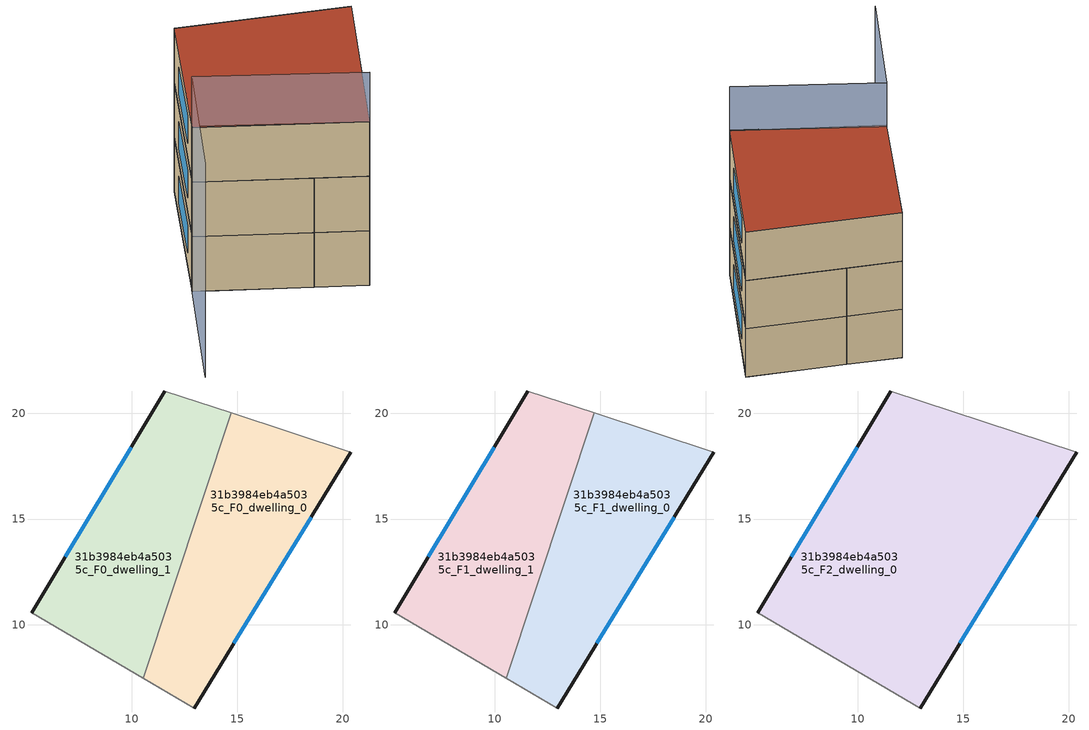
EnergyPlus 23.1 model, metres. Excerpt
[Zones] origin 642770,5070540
31b3984eb4a5035c_F0_dwelling_0
 floor ground (EU_floor_Construction): 12.96,6.05 20.37,18.16 14.7,20.03 10.55,7.46 z0
 wall outside (EU_wall_Construction): 20.37,18.16 12.96,6.05 z0:3
 wall adiabatic (EU_wall_Construction): 12.96,6.05 10.55,7.46 / 14.7,20.03 20.37,18.16 z0:3
 wall to 31b3984eb4a5035c_F0_dwelling_1 (EU_wall_Construction): 10.55,7.46 14.7,20.03 z0:3
 window (EU_Window_Construction): 18.5,15.09 14.84,9.11 z0.76:2.24
31b3984eb4a5035c_F0_dwelling_1
 floor ground (EU_floor_Construction): 10.55,7.46 14.7,20.03 11.57,21.06 5.26,10.56 z0
 wall outside (EU_wall_Construction): 5.26,10.56 11.57,21.06 z0:3
 wall adiabatic (EU_wall_Construction): 10.55,7.46 5.26,10.56 / 11.57,21.06 14.7,20.03 z0:3
 window (EU_Window_Construction): 6.85,13.21 9.97,18.4 z0.76:2.24
31b3984eb4a5035c_F1_dwelling_0
 floor to 31b3984eb4a5035c_F0_dwelling_0 (EU_floor_Construction): 12.96,6.05 20.37,18.16 14.7,20.03 10.55,7.46 z3
 wall outside (EU_wall_Construction): 20.37,18.16 12.96,6.05 z3:6
 wall adiabatic (EU_wall_Construction): 12.96,6.05 10.55,7.46 / 14.7,20.03 20.37,18.16 z3:6
 wall to 31b3984eb4a5035c_F1_dwelling_1 (EU_wall_Construction): 10.55,7.46 14.7,20.03 z3:6
 window (EU_Window_Construction): 18.5,15.09 14.84,9.11 z3.76:5.24
31b3984eb4a5035c_F1_dwelling_1
 floor to 31b3984eb4a5035c_F0_dwelling_1 (EU_floor_Construction): 10.55,7.46 14.7,20.03 11.57,21.06 5.26,10.56 z3
 wall outside (EU_wall_Construction): 5.26,10.56 11.57,21.06 z3:6
 wall adiabatic (EU_wall_Construction): 10.55,7.46 5.26,10.56 / 11.57,21.06 14.7,20.03 z3:6
 window (EU_Window_Construction): 6.85,13.21 9.97,18.4 z3.76:5.24
31b3984eb4a5035c_F2_dwelling_0
 floor to 31b3984eb4a5035c_F1_dwelling_0 (EU_floor_Construction): 12.96,6.05 20.37,18.16 14.7,20.03 10.55,7.46 z6
 floor to 31b3984eb4a5035c_F1_dwelling_1 (EU_floor_Construction): 10.55,7.46 14.7,20.03 11.57,21.06 5.26,10.56 z6
 wall outside (EU_wall_Construction): 20.37,18.16 12.96,6.05 / 5.26,10.56 11.57,21.06 z6:9
 wall adiabatic (EU_wall_Construction): 12.96,6.05 5.26,10.56 / 11.57,21.06 20.37,18.16 z6:9
 window (EU_Window_Construction): 18.5,15.09 14.84,9.11 / 6.85,13.21 9.97,18.4 z6.76:8.24
 roof outside (EU_roof_Construction): 20.37,18.16 12.96,6.05 5.26,10.56 11.57,21.06 z9
shading: -0.24,1.62 5.37,10.73 / 5.37,10.73 12.96,6.05 z0:11.7
[Building]
EU S2 Campaign: North Axis=0; Terrain=City; Solar Distribution=FullExterior
[Site:Location]
Lyon-Bron: Latitude=45.75; Longitude=5; Time Zone=1; Elevation=198
[SizingPeriod:WeatherFileDays]
AnnualSizingPeriod: Begin Month=1; Begin Day of Month=1; End Month=12; End Day of Month=31; Day of Week for Start Day=Monday; Use Weather File Daylight Saving Period=No; Use Weather File Rain and Snow Indicators=No
[MATERIAL]
EU_InternalMass_Material: Roughness=MediumRough; Thickness=0.1; Conductivity=1; Density=1800; Specific Heat=900; Thermal Absorptance=0.9; Solar Absorptance=0.7; Visible Absorptance=0.7
[MATERIAL:NOMASS] Roughness=MediumRough; Thermal Absorptance=0.9; Solar Absorptance=0.7; Visible Absorptance=0.7
Name | Thermal Resistance
EU_wall_NoMass | 0.379507
EU_roof_NoMass | 0.466853
EU_floor_NoMass | 0.392157
[WINDOWMATERIAL:SIMPLEGLAZINGSYSTEM]
EU_Window_SimpleGlazing: UFactor=4.165; Solar Heat Gain Coefficient=0.83; Visible Transmittance=0.83
[CONSTRUCTION]
EU_wall_Construction: EU_wall_NoMass
EU_roof_Construction: EU_roof_NoMass
EU_floor_Construction: EU_floor_NoMass
EU_InternalMass_Construction: EU_InternalMass_Material
EU_Window_Construction: EU_Window_SimpleGlazing
[ZONE] Type=1; Multiplier=1; Ceiling Height=autocalculate; Floor Area=autocalculate; Part of Total Floor Area=Yes
Name | Volume
31b3984eb4a5035c_F0_dwelling_0; 31b3984eb4a5035c_F1_dwelling_0; 31b3984eb4a5035c_F0_dwelling_1; 31b3984eb4a5035c_F1_dwelling_1 | 178.118
31b3984eb4a5035c_F2_dwelling_0 | 356.235
[INTERNALMASS] Construction=EU_InternalMass_Construction
Name | Zone or ZoneList | Surface Area
31b3984eb4a5035c_F0_dwelling_0_EU_InternalMass | 31b3984eb4a5035c_F0_dwelling_0 | 59.3726
31b3984eb4a5035c_F0_dwelling_1_EU_InternalMass | 31b3984eb4a5035c_F0_dwelling_1 | 59.3728
31b3984eb4a5035c_F1_dwelling_0_EU_InternalMass | 31b3984eb4a5035c_F1_dwelling_0 | 59.3726
31b3984eb4a5035c_F1_dwelling_1_EU_InternalMass | 31b3984eb4a5035c_F1_dwelling_1 | 59.3728
31b3984eb4a5035c_F2_dwelling_0_EU_InternalMass | 31b3984eb4a5035c_F2_dwelling_0 | 118.747
[OTHEREQUIPMENT] Fuel Type=Electricity; Design Level Calculation Method=Watts/Area; Power per Zone Floor Area=1; Fraction Latent=0; Fraction Radiant=0; Fraction Lost=0; Carbon Dioxide Generation Rate=0; EndUse Subcategory=EU_Step8_InternalGains
Name | Zone or ZoneList or Space or SpaceList | Schedule
EU_Step8_InternalGain_31b3984eb4a5035c_F0_dwelling_0_f000 | 31b3984eb4a5035c_F0_dwelling_0 | EU_Step8_GainSchedule_31b3984eb4a5035c_F0_dwelling_0_f000
EU_Step8_InternalGain_31b3984eb4a5035c_F0_dwelling_1_f000 | 31b3984eb4a5035c_F0_dwelling_1 | EU_Step8_GainSchedule_31b3984eb4a5035c_F0_dwelling_1_f000
EU_Step8_InternalGain_31b3984eb4a5035c_F1_dwelling_0_f000 | 31b3984eb4a5035c_F1_dwelling_0 | EU_Step8_GainSchedule_31b3984eb4a5035c_F1_dwelling_0_f000
EU_Step8_InternalGain_31b3984eb4a5035c_F1_dwelling_1_f000 | 31b3984eb4a5035c_F1_dwelling_1 | EU_Step8_GainSchedule_31b3984eb4a5035c_F1_dwelling_1_f000
EU_Step8_InternalGain_31b3984eb4a5035c_F2_dwelling_0_f000 | 31b3984eb4a5035c_F2_dwelling_0 | EU_Step8_GainSchedule_31b3984eb4a5035c_F2_dwelling_0_f000
[ZONEVENTILATION:DESIGNFLOWRATE] Schedule=EU_AlwaysOn; Design Flow Rate Calculation Method=AirChanges/Hour; Air Changes per Hour=0.51; Ventilation Type=Natural; Fan Pressure Rise=0; Fan Total Efficiency=1; Constant Term Coefficient=1; Temperature Term Coefficient=0; Velocity Term Coefficient=0; Velocity Squared Term Coefficient=0; Minimum Indoor Temperature=-100; Maximum Indoor Temperature=100; Delta Temperature=-100; Minimum Outdoor Temperature=-100; Maximum Outdoor Temperature=100; Maximum Wind Speed=40
Name | Zone or ZoneList or Space or SpaceList
EU_ConstantAir_31b3984eb4a5035c_F0_dwelling_0 | 31b3984eb4a5035c_F0_dwelling_0
EU_ConstantAir_31b3984eb4a5035c_F0_dwelling_1 | 31b3984eb4a5035c_F0_dwelling_1
EU_ConstantAir_31b3984eb4a5035c_F1_dwelling_0 | 31b3984eb4a5035c_F1_dwelling_0
EU_ConstantAir_31b3984eb4a5035c_F1_dwelling_1 | 31b3984eb4a5035c_F1_dwelling_1
EU_ConstantAir_31b3984eb4a5035c_F2_dwelling_0 | 31b3984eb4a5035c_F2_dwelling_0
[HVACTEMPLATE:THERMOSTAT] Constant Heating Setpoint=20; Constant Cooling Setpoint=50
EU_HeatOnly_31b3984eb4a5035c_F0_dwelling_0; EU_HeatOnly_31b3984eb4a5035c_F0_dwelling_1; EU_HeatOnly_31b3984eb4a5035c_F1_dwelling_0; EU_HeatOnly_31b3984eb4a5035c_F1_dwelling_1; EU_HeatOnly_31b3984eb4a5035c_F2_dwelling_0
[HVACTEMPLATE:ZONE:IDEALLOADSAIRSYSTEM] System Availability Schedule=EU_AlwaysOn; Maximum Heating Supply Air Temperature=50; Minimum Cooling Supply Air Temperature=13; Maximum Heating Supply Air Humidity Ratio=0.0156; Minimum Cooling Supply Air Humidity Ratio=0.0077; Heating Limit=NoLimit; Cooling Limit=NoLimit; Heating Availability Schedule=EU_AlwaysOn; Cooling Availability Schedule=EU_CoolingOff; Dehumidification Control Type=ConstantSensibleHeatRatio; Cooling Sensible Heat Ratio=0.7; Dehumidification Setpoint=60; Humidification Control Type=None; Humidification Setpoint=30; Outdoor Air Method=None; Outdoor Air Flow Rate per Person=0.00944; Outdoor Air Flow Rate per Zone Floor Area=0; Outdoor Air Flow Rate per Zone=0; Demand Controlled Ventilation Type=None; Outdoor Air Economizer Type=NoEconomizer; Heat Recovery Type=None; Sensible Heat Recovery Effectiveness=0.7; Latent Heat Recovery Effectiveness=0.65
Name | Template Thermostat
31b3984eb4a5035c_F0_dwelling_0 | EU_HeatOnly_31b3984eb4a5035c_F0_dwelling_0
31b3984eb4a5035c_F0_dwelling_1 | EU_HeatOnly_31b3984eb4a5035c_F0_dwelling_1
31b3984eb4a5035c_F1_dwelling_0 | EU_HeatOnly_31b3984eb4a5035c_F1_dwelling_0
31b3984eb4a5035c_F1_dwelling_1 | EU_HeatOnly_31b3984eb4a5035c_F1_dwelling_1
31b3984eb4a5035c_F2_dwelling_0 | EU_HeatOnly_31b3984eb4a5035c_F2_dwelling_0
[SIZING:ZONE] Zone Cooling Design Supply Air Temperature Input Method=SupplyAirTemperature; Zone Cooling Design Supply Air Temperature=13; Zone Heating Design Supply Air Temperature Input Method=SupplyAirTemperature; Zone Heating Design Supply Air Temperature=50; Zone Cooling Design Supply Air Humidity Ratio=0.008; Zone Heating Design Supply Air Humidity Ratio=0.008; Cooling Design Air Flow Method=DesignDay; Cooling Design Air Flow Rate=0; Cooling Minimum Air Flow per Zone Floor Area=0.000762; Cooling Minimum Air Flow=0; Cooling Minimum Air Flow Fraction=0.2; Heating Design Air Flow Method=DesignDay; Heating Design Air Flow Rate=0; Heating Maximum Air Flow per Zone Floor Area=0.002032; Heating Maximum Air Flow=0.141576; Heating Maximum Air Flow Fraction=0.3; Account for Dedicated Outdoor Air System=No; Dedicated Outdoor Air System Control Strategy=NeutralSupplyAir; Dedicated Outdoor Air Low Setpoint Temperature for Design=autosize; Dedicated Outdoor Air High Setpoint Temperature for Design=autosize; Zone Load Sizing Method=Sensible Load Only No Latent Load; Zone Latent Cooling Design Supply Air Humidity Ratio Input Method=HumidityRatioDifference; Zone Cooling Design Supply Air Humidity Ratio Difference=0.005; Zone Latent Heating Design Supply Air Humidity Ratio Input Method=HumidityRatioDifference; Zone Humidification Design Supply Air Humidity Ratio Difference=0.005
31b3984eb4a5035c_F0_dwelling_0; 31b3984eb4a5035c_F0_dwelling_1; 31b3984eb4a5035c_F1_dwelling_0; 31b3984eb4a5035c_F1_dwelling_1; 31b3984eb4a5035c_F2_dwelling_0
[SCHEDULE:CONSTANT]
Name | Hourly Value
EU_AlwaysOn | 1
EU_CoolingOff | 0
[SCHEDULE:FILE] Column Number=1; Rows to Skip at Top=0; Number of Hours of Data=8760; Column Separator=Comma; Interpolate to Timestep=No; Minutes per Item=60; Adjust Schedule for Daylight Savings=Yes
Name | File
EU_Step8_GainSchedule_31b3984eb4a5035c_F0_dwelling_0_f000 | ../../schedules/31b3984eb4a5035c/31b3984eb4a5035c_F0_dwelling_0_f000_gain.csv
EU_Step8_GainSchedule_31b3984eb4a5035c_F0_dwelling_1_f000 | ../../schedules/31b3984eb4a5035c/31b3984eb4a5035c_F0_dwelling_1_f000_gain.csv
EU_Step8_GainSchedule_31b3984eb4a5035c_F1_dwelling_0_f000 | ../../schedules/31b3984eb4a5035c/31b3984eb4a5035c_F1_dwelling_0_f000_gain.csv
EU_Step8_GainSchedule_31b3984eb4a5035c_F1_dwelling_1_f000 | ../../schedules/31b3984eb4a5035c/31b3984eb4a5035c_F1_dwelling_1_f000_gain.csv
EU_Step8_GainSchedule_31b3984eb4a5035c_F2_dwelling_0_f000 | ../../schedules/31b3984eb4a5035c/31b3984eb4a5035c_F2_dwelling_0_f000_gain.csv
